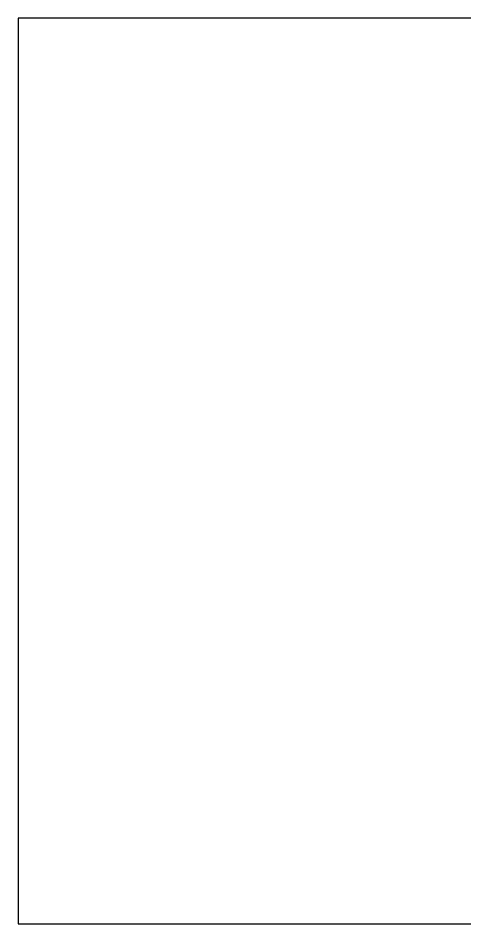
# Model space of a CAD drawing. Header units: millimetres. Extents: x 0 to 1, y -1 to 1.
import ezdxf

# ---------------------------------------------------------------- set-up
doc = ezdxf.new("R2010")
doc.units = ezdxf.units.MM

msp = doc.modelspace()

# ---------------------------------------------------------------- linework, layer by layer
at = {"linetype": 'Continuous'}
msp.add_lwpolyline([(1, 1), (0, 1), (0, -1), (1, -1)], dxfattribs=at)

doc.saveas('drawing.dxf')
